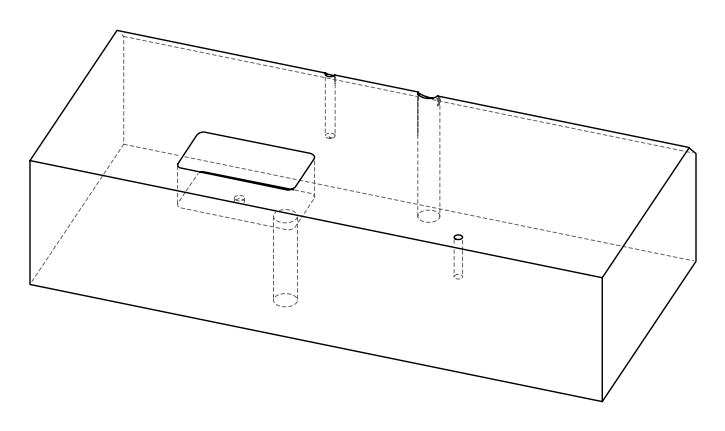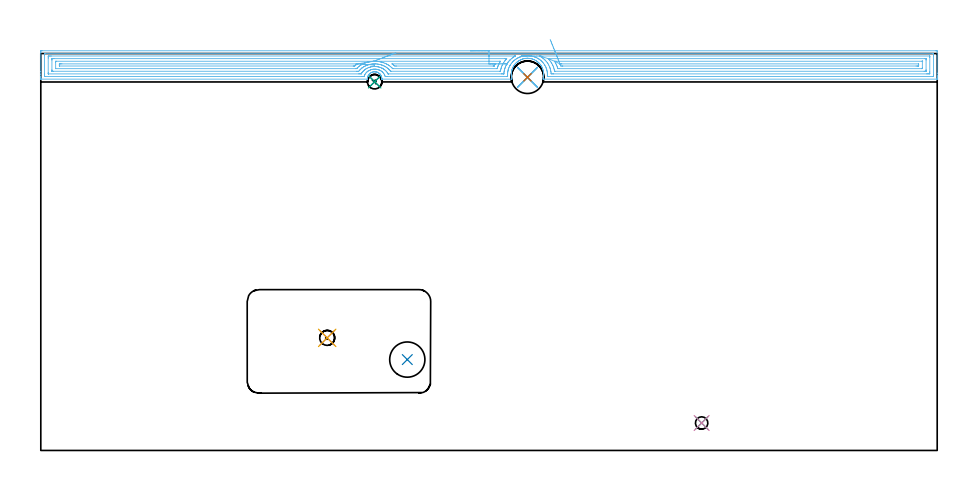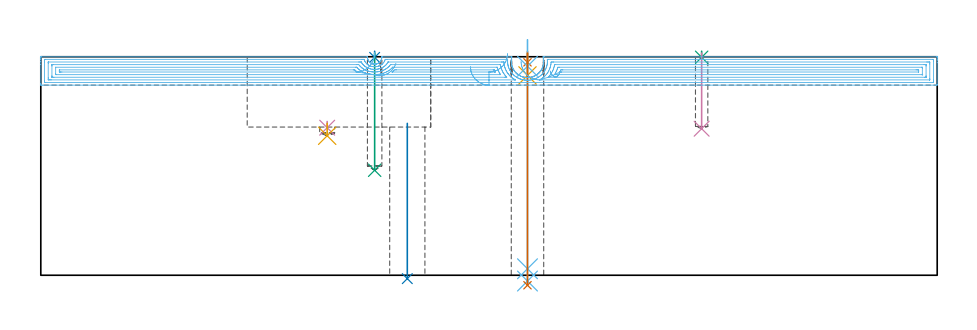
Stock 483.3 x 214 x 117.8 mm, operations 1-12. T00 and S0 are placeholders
(PLAN: 13 operations, 9 tool changes, 42.2 min)
(1 SPOT_DRILL | STEP1HOLE | NXT0321_9005460120000 | 0.05 min | 182 mm3)
(2 SPOT_DRILL_1 | STEP1POCKET | NXT0321_9005460120000 | 0.03 min | 0 mm3)
(3 SPOT_DRILL_2 | STEP1POCKET_1 | NXT0321_9005460120000 | 0.03 min | 0 mm3)
(4 SPOT_DRILL_3 | STEP1POCKET_2 | NXT0321_9005460120000 | 0.04 min | 4150 mm3)
(5 DRILL_BLIND_HOLE_INTO_CENTER | STEP1HOLE | NXT0301_038 | 0.05 min | 244 mm3)
(6 GUN_DRILL_THROUGH_HOLE | STEP1HOLE | UGT0307_003 | 0.6 min | 4143 mm3)
(7 SPADE_DRILL_TO_ENLARGE_THROUGH_HOLE | STEP1HOLE | UGT0306_008 | 0.5 min | 23699 mm3)
(8 INDEXABLE_INSERT_DRILL_THROUGH_HOLE_FROM_SOLID | STEP1HOLE_1 | NXT0302_009 | 0.34 min | 33330 mm3)
(9 DRILL_BLIND_HOLE_INTO_CENTER_1 | STEP1POCKET | UGT0301_197 | 0.25 min | 2824 mm3)
(10 DRILL_BLIND_HOLE_INTO_CENTER_2 | STEP1POCKET_1 | NXT0301_038 | 0.16 min | 1317 mm3)
(11 DRILL_BLIND_HOLE_INTO_CENTER_3 | STEP1POCKET_2 | NXT0301_052 | 0.04 min | 220 mm3)
(12 AREA_MILL | FG_CHAMFER_SURFACE | UGT0205_001 | 23.31 min | 55731 mm3)
(13 MILL_RECTANGULAR_POCKET | POCKET_RECTANGULAR_STRAIGHT | NXT0201_011 | Follow Part, ap 3, ae 75% | 16.77 min | 193057 mm3)
(TOOL NXT0321_9005460120000 | NC Spot Drill, 142deg, 12mm, Carbide, Uncoated | D12 PA142 FL30 Z2)
(TOOL NXT0301_038 | Carbide Drill 6.7mm [860.1-0670-034A1-MM 2214] | D6.7 PA140 FL53 Z2)
(TOOL UGT0307_003 | Gun Drill 7 mm | D7 PA130 FL24 Z1)
(TOOL UGT0306_008 | Spade Drill 17.5mm | D17.5 PA132 FL10 Z2)
(TOOL NXT0302_009 | Index. Insert Drill 19mm [880-D1900L25-05] | D19 PA176 FL95 Z2)
(TOOL UGT0301_197 | Twist Drill 7.8 mm | D7.8 PA118 FL73 Z2)
(TOOL NXT0301_052 | Carbide Drill 8.1mm [860.1-0810-024A1-MM 2214] | D8.1 PA140 FL47 Z2)
(TOOL UGT0205_001 | Chamfer Mill 20 x 3 x 45 deg. | D20 FL50 Z2)
(TOOL NXT0201_011 | ENDMILL 12mm [2P460-1200-NA 1630] | D12 FL38 Z6)
(OP 1 SPOT_DRILL)
G17 G21 G94 G90
T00 M6
G54
G17 G0 G90 X262.4 Y201.2 S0 M3
G43 Z127.8 H0
G94 G81 G98 Z114.8 F250. R120.8
G80
M5
M2
(OP 2 SPOT_DRILL_1)
G17 G21 G94 G90
T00 M6
G54
G17 G0 G90 X180. Y198.8 S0 M3
G43 Z127.8 H0
G94 G81 G98 Z117.464 F250. R120.8
G80
M5
M2
(OP 3 SPOT_DRILL_2)
G17 G21 G94 G90
T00 M6
G54
G17 G0 G90 X356.3 Y14.8 S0 M3
G43 Z127.8 H0
G94 G81 G98 Z117.512 F250. R120.8
G80
M5
M2
(OP 4 SPOT_DRILL_3)
G17 G21 G94 G90
T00 M6
G54
G17 G0 G90 X154.4 Y60.7 S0 M3
G43 Z127.8 H0
G94 G81 G98 Z79.551 F250. R82.9
G80
M5
M2
(OP 5 DRILL_BLIND_HOLE_INTO_CENTER)
G17 G21 G94 G90
T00 M6
G54
G17 G0 G90 X262.4 Y201.2 S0 M3
G43 Z127.8 H1
G94 G81 G98 Z107.75 F250. R119.8
G80
M5
M2
(OP 6 GUN_DRILL_THROUGH_HOLE)
G17 G21 G94 G90
T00 M6
G54
G17 G0 G90 X262.4 Y201.2 M8
G43 Z127.8 H0
Z126.988
S716 M3
G94 G1 Z112.668 F125. M26
G4 X.084
Z3.5 F250.
G4 X.084
Z-3.132 F125.
G4 X.084
M5
M9
G0 Z126.988
Z127.8
M2
(OP 7 SPADE_DRILL_TO_ENLARGE_THROUGH_HOLE)
G17 G21 G94 G90
T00 M6
G54
G17 G0 G90 X262.4 Y201.2 S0 M3
G43 Z127.8 H0
G94 G73 G98 Z-5.396 F250. Q15.399 R119.8
G80
M5
M2
(OP 8 INDEXABLE_INSERT_DRILL_THROUGH_HOLE_FROM_SOLID)
G17 G21 G94 G90
T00 M6
G54
G17 G0 G90 X197.6 Y49. S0 M3
G43 Z127.8 H1
G94 G81 G98 Z-1.832 F250. R81.9
G80
M5
M2
(OP 9 DRILL_BLIND_HOLE_INTO_CENTER_1)
G17 G21 G94 G90
T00 M6
G54
G17 G0 G90 X180. Y198.8 S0 M3
G43 Z127.8 H0
G94 G81 G98 Z56.6 F250. R119.8
G80
M5
M2
(OP 10 DRILL_BLIND_HOLE_INTO_CENTER_2)
G17 G21 G94 G90
T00 M6
G54
G17 G0 G90 X356.3 Y14.8 S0 M3
G43 Z127.8 H1
G94 G81 G98 Z79. F250. R119.8
G80
M5
M2
(OP 11 DRILL_BLIND_HOLE_INTO_CENTER_3)
G17 G21 G94 G90
T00 M6
G54
G17 G0 G90 X154.4 Y60.7 S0 M3
G43 Z127.8 H1
G94 G81 G98 Z75.2 F250. R81.9
G80
M5
M2
(OP 12 AREA_MILL)
G17 G21 G94 G90
T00 M6
G54
G17 G0 G90 X231.65 Y215.5 S1061 M3
G43 Z127.8 H0
Z112.5
G94 G1 X231.688 Z111.628 F250.
X231.802 Z110.764
X231.991 Z109.912
X232.253 Z109.08
X232.587 Z108.274
X232.99 Z107.5
X233.458 Z106.764
X233.99 Z106.072
X234.579 Z105.429
X235.222 Z104.84
X235.914 Z104.308
X236.65 Z103.84
X237.424 Z103.437
X238.23 Z103.103
X239.062 Z102.841
X239.913 Z102.652
X240.778 Z102.538
X241.65 Z102.5
X482.668
X483.017 Y215.497 Z102.502
X483.29 Y215.492 Z102.506
X483.3 Y215.216 Z102.782
Y203.409 Z114.586
Y201.999 Z115.997
Y201.633 Z116.362
Y200.9 Z117.099
Y200.649 Z117.35
Y200.241 Z117.75
X483.291 Y200.203 Z117.788
X483.116 Y200.2 Z117.8
X271.61
X270.798 Y200.206 Z117.792
X270.816 Y200.289 Z117.709
X270.899 Y200.633 Z117.366
X270.909 Y200.668 Z117.331
X270.987 Y201.048 Z116.951
X271.059 Y201.489 Z116.51
X271.109 Y201.932 Z116.068
X271.137 Y202.374 Z115.626
X271.142 Y202.816 Z115.184
X271.124 Y203.258 Z114.742
X271.085 Y203.699 Z114.301
X271.022 Y204.142 Z113.858
X270.937 Y204.583 Z113.417
X270.829 Y205.019 Z112.981
X270.699 Y205.466 Z112.533
X270.532 Y205.911 Z112.089
X270.345 Y206.35 Z111.65
X270.123 Y206.795 Z111.204
X269.88 Y207.233 Z110.766
X269.821 Y207.331 Z110.668
X269.81 Y207.349 Z110.65
X269.546 Y207.737 Z110.261
X269.264 Y208.117 Z109.882
X268.916 Y208.534 Z109.465
X268.725 Y208.738 Z109.26
X268.696 Y208.77 Z109.228
X268.532 Y208.934 Z109.066
X268.465 Y209.001 Z108.999
X268.263 Y209.182 Z108.818
X268.022 Y209.398 Z108.601
X267.919 Y209.48 Z108.519
X267.71 Y209.646 Z108.351
X267.585 Y209.737 Z108.259
X267.389 Y209.883 Z108.115
X267.195 Y210.014 Z107.985
X267.128 Y210.058 Z107.94
X266.685 Y210.318 Z107.679
X266.234 Y210.559 Z107.439
X266.009 Y210.667 Z107.332
X265.78 Y210.768 Z107.232
X265.586 Y210.841 Z107.158
X265.34 Y210.933 Z107.065
X265.08 Y211.018 Z106.98
X264.895 Y211.078 Z106.919
X264.446 Y211.2 Z106.798
X264. Y211.295 Z106.704
X263.552 Y211.363 Z106.63
X263.105 Y211.413 Z106.585
X262.658 Y211.435 Z106.553
X262.557 Z106.549
X262.504 Y211.438 Z106.55
X262.428 Z106.554
X262.36 Y211.439 Z106.558
X262.211 Y211.44 Z106.557
X261.772 Y211.416 Z106.576
X261.764 Z106.577
X261.51 Y211.393 Z106.605
X261.325 Y211.373 Z106.621
X261.317 Y211.372 Z106.622
X261.043 Y211.333 Z106.665
X260.87 Y211.306 Z106.69
X260.422 Y211.215 Z106.783
X259.976 Y211.101 Z106.899
X259.721 Y211.02 Z106.98
X259.527 Y210.958 Z107.042
X259.082 Y210.793 Z107.205
X259.033 Y210.773 Z107.226
X259.019 Y210.767 Z107.231
X258.642 Y210.59 Z107.405
X258.601 Y210.571 Z107.424
X258.488 Y210.514 Z107.483
X258.188 Y210.363 Z107.637
X257.795 Y210.131 Z107.868
X257.748 Y210.1 Z107.899
X257.41 Y209.884 Z108.115
X257.294 Y209.803 Z108.196
X257.071 Y209.626 Z108.374
X256.853 Y209.451 Z108.544
X256.841 Y209.442 Z108.554
X256.4 Y209.067 Z108.933
X256.332 Y209.001 Z108.999
X256.028 Y208.679 Z109.321
X255.922 Y208.565 Z109.433
X255.686 Y208.294 Z109.703
X255.53 Y208.117 Z109.883
X255.34 Y207.85 Z110.146
X255.214 Y207.676 Z110.324
X255.206 Y207.665 Z110.334
X255.153 Y207.582 Z110.417
X255.04 Y207.406 Z110.589
X254.927 Y207.234 Z110.766
X254.916 Y207.214 Z110.786
X254.886 Y207.162 Z110.838
X254.772 Y206.962 Z111.034
X254.612 Y206.686 Z111.313
X254.453 Y206.35 Z111.649
X254.337 Y206.074 Z111.925
X254.268 Y205.911 Z112.089
X254.17 Y205.642 Z112.358
X254.107 Y205.466 Z112.533
X254.022 Y205.186 Z112.813
X253.973 Y205.026 Z112.973
X253.867 Y204.583 Z113.417
X253.719 Y203.773 Z114.227
X253.711 Y203.699 Z114.301
X253.676 Y203.258 Z114.742
X253.658 Y202.816 Z115.184
X253.663 Y202.374 Z115.626
X253.689 Y201.932 Z116.068
X253.719 Y201.627 Z116.373
X253.816 Y201.048 Z116.951
X253.833 Y200.964 Z117.035
X253.909 Y200.608 Z117.39
X253.943 Y200.468 Z117.529
X254.002 Y200.204 Z117.79
X253.723 Y200.2 Z117.8
X183.966
X183.909 Y200.205 Z117.792
X183.899 Y200.29 Z117.706
X183.896 Y200.329 Z117.668
X183.877 Y200.617 Z117.379
X183.815 Y201.048 Z116.95
X183.699 Y201.495 Z116.504
X183.532 Y201.932 Z116.067
X183.329 Y202.307 Z115.691
X183.19 Y202.521 Z115.475
X183.095 Y202.667 Z115.33
X182.972 Y202.817 Z115.179
X182.891 Y202.907 Z115.092
X182.799 Y203.007 Z114.992
X182.774 Y203.03 Z114.969
X182.684 Y203.113 Z114.882
X182.608 Y203.186 Z114.813
X182.575 Y203.212 Z114.787
X182.476 Y203.292 Z114.707
X182.328 Y203.409 Z114.586
X182.201 Y203.511 Z114.484
X182.178 Y203.526 Z114.468
X182.056 Y203.608 Z114.389
X182.003 Y203.64 Z114.358
X181.907 Y203.698 Z114.3
X181.731 Y203.783 Z114.213
X181.611 Y203.842 Z114.155
X181.39 Y203.931 Z114.067
X181.308 Y203.963 Z114.033
X181.284 Y203.969 Z114.026
X181.12 Y204.016 Z113.978
X180.92 Y204.075 Z113.922
X180.864 Y204.091 Z113.906
X180.836 Y204.096 Z113.901
X180.58 Y204.139 Z113.859
X180.413 Y204.165 Z113.83
X180.389 Y204.166 Z113.827
X180.295 Y204.172 Z113.823
X180.262 Y204.173 Z113.819
X180.102 Y204.181 Z113.809
X179.966 Y204.189 Z113.805
X179.75 Y204.173 Z113.818
X179.716 Y204.172 Z113.823
X179.623 Y204.164 Z113.828
X179.566 Y204.162 Z113.834
X179.519 Y204.158 Z113.837
X179.069 Y204.075 Z113.924
X178.626 Y203.939 Z114.056
X178.601 Y203.929 Z114.066
X178.356 Y203.829 Z114.17
X178.293 Y203.798 Z114.202
X178.097 Y203.699 Z114.3
X177.732 Y203.461 Z114.538
X177.363 Y203.156 Z114.841
X177.11 Y202.897 Z115.102
X177.031 Y202.815 Z115.183
X176.838 Y202.576 Z115.423
X176.812 Y202.536 Z115.464
X176.64 Y202.26 Z115.739
X176.544 Y202.077 Z115.922
X176.468 Y201.932 Z116.067
X176.346 Y201.615 Z116.385
X176.301 Y201.495 Z116.503
X176.222 Y201.189 Z116.805
X176.185 Y201.047 Z116.949
X176.14 Y200.747 Z117.253
X176.12 Y200.607 Z117.391
X176.108 Y200.432 Z117.561
X176.104 Y200.38 Z117.612
X176.091 Y200.202 Z117.788
X175.918 Y200.2 Z117.8
X0.184
X0.01 Y200.203 Z117.788
X0.007 Y200.24 Z117.752
X0. Y200.649 Z117.35
Y200.901 Z117.099
Y201.633 Z116.362
Y202.887 Z115.11
Y204.297 Z113.698
Y214.694 Z103.303
X0.002 Y214.955 Z103.043
X0.008 Y215.492 Z102.506
X0.088 Y215.494 Z102.503
X0.632 Y215.5 Z102.5
X241.65
Y214.086 Z103.914
X480.861 Y214.085 Z103.915
X480.88
X481.29 Y214.067 Z103.933
X481.297 Y213.652 Z104.348
X481.299 Y213.179 Z104.821
X481.3 Y212.762 Z105.238
X481.299 Y202.521 Z115.479
X481.297 Y202.106 Z115.894
X481.29 Y201.633 Z116.367
X480.898 Y201.615 Z116.385
X480.88
X273.417
X273.398 Y201.616 Z116.384
X273.092 Y201.633 Z116.367
X273.107 Y201.923 Z116.077
X273.128 Y202.521 Z115.479
X273.132 Y202.786 Z115.214
X273.105 Y203.409 Z114.591
X273.078 Y203.727 Z114.273
X273. Y204.297 Z113.703
X272.909 Y204.783 Z113.217
X272.808 Y205.186 Z112.814
X272.716 Y205.518 Z112.482
X272.56 Y206.018 Z111.982
X272.54 Y206.074 Z111.926
X272.504 Y206.168 Z111.832
X272.262 Y206.729 Z111.271
X272.15 Y206.962 Z111.038
X271.777 Y207.684 Z110.316
X271.678 Y207.85 Z110.15
X271.61 Y207.96 Z110.04
X271.05 Y208.738 Z109.262
X270.715 Y209.148 Z108.852
X270.278 Y209.626 Z108.374
X269.821 Y210.059 Z107.941
X269.58 Y210.275 Z107.725
X269.282 Y210.514 Z107.486
X268.927 Y210.784 Z107.216
X268.701 Y210.944 Z107.056
X268.48 Y211.091 Z106.909
X268.122 Y211.313 Z106.687
X267.968 Y211.403 Z106.598
X267.425 Y211.688 Z106.312
X267.138 Y211.827 Z106.173
X266.853 Y211.953 Z106.047
X266.4 Y212.135 Z105.865
X266.244 Y212.191 Z105.809
X265.947 Y212.291 Z105.709
X265.349 Y212.463 Z105.537
X265.11 Y212.528 Z105.472
X264.455 Y212.666 Z105.334
X264.005 Y212.738 Z105.262
X263.561 Y212.789 Z105.211
X263.016 Y212.832 Z105.168
X262.666 Y212.848 Z105.152
X262.107 Y212.847 Z105.153
X261.772 Y212.831 Z105.169
X261.267 Y212.792 Z105.208
X261.082 Y212.773 Z105.227
X260.878 Y212.748 Z105.252
X260.478 Y212.688 Z105.312
X259.983 Y212.591 Z105.409
X259.736 Y212.537 Z105.463
X259.089 Y212.366 Z105.634
X259.031 Y212.349 Z105.651
X258.847 Y212.291 Z105.709
X258.365 Y212.122 Z105.878
X258.293 Y212.095 Z105.905
X258.195 Y212.055 Z105.945
X257.738 Y211.856 Z106.144
X257.301 Y211.647 Z106.353
X257.138 Y211.564 Z106.436
X256.838 Y211.403 Z106.598
X256.565 Y211.245 Z106.755
X256.504 Y211.209 Z106.791
X256.406 Y211.147 Z106.853
X256.024 Y210.894 Z107.106
X255.512 Y210.515 Z107.485
X255.033 Y210.105 Z107.895
X254.822 Y209.924 Z108.076
X254.618 Y209.729 Z108.271
X254.567 Y209.677 Z108.323
X254.52 Y209.626 Z108.374
X254.144 Y209.208 Z108.792
X253.723 Y208.725 Z109.275
X253.366 Y208.204 Z109.796
X253.137 Y207.85 Z110.15
X253.02 Y207.661 Z110.339
X252.829 Y207.336 Z110.664
X252.701 Y207.089 Z110.911
X252.642 Y206.962 Z111.038
X252.428 Y206.472 Z111.528
X252.273 Y206.074 Z111.926
X252.183 Y205.827 Z112.173
X251.986 Y205.186 Z112.814
X251.975 Y205.146 Z112.854
X251.935 Y204.982 Z113.018
X251.821 Y204.41 Z113.59
X251.801 Y204.297 Z113.703
X251.745 Y203.952 Z114.048
X251.708 Y203.634 Z114.366
X251.694 Y203.409 Z114.591
X251.668 Y202.786 Z115.214
X251.672 Y202.521 Z115.479
X251.693 Y201.873 Z116.127
X251.703 Y201.633 Z116.367
X251.059 Y201.615 Z116.385
X251.04
X186.668 Y201.614 Z116.386
X185.771 Y201.617 Z116.383
X185.755 Y201.62 Z116.38
X185.707 Y201.633 Z116.367
X185.677 Y201.711 Z116.289
X185.49 Y202.202 Z115.798
X185.344 Y202.521 Z115.479
X185.173 Y202.837 Z115.163
X184.861 Y203.324 Z114.676
X184.79 Y203.409 Z114.591
X184.4 Y203.844 Z114.156
X184.176 Y204.052 Z113.948
X183.967 Y204.232 Z113.768
X183.886 Y204.297 Z113.703
X183.643 Y204.484 Z113.516
X183.414 Y204.638 Z113.362
X183.072 Y204.84 Z113.16
X182.839 Y204.954 Z113.046
X182.653 Y205.043 Z112.957
X182.311 Y205.186 Z112.814
X182.178 Y205.235 Z112.765
X182.103 Y205.26 Z112.74
X181.619 Y205.395 Z112.605
X181.284 Y205.469 Z112.531
X180.941 Y205.526 Z112.474
X180.64 Y205.566 Z112.434
X180.389 Y205.581 Z112.419
X179.972 Y205.6 Z112.4
X179.495 Y205.573 Z112.427
X179.137 Y205.541 Z112.459
X178.601 Y205.444 Z112.556
X178.387 Y205.398 Z112.602
X177.706 Y205.197 Z112.803
X177.698 Y205.194 Z112.806
X177.676 Y205.186 Z112.814
X177.083 Y204.916 Z113.084
X176.812 Y204.774 Z113.226
X176.522 Y204.587 Z113.413
X176.324 Y204.456 Z113.544
X176.116 Y204.297 Z113.703
X176.007 Y204.208 Z113.792
X175.918 Y204.131 Z113.869
X175.549 Y203.776 Z114.224
X175.218 Y203.409 Z114.591
X175.13 Y203.303 Z114.697
X175.023 Y203.162 Z114.838
X174.781 Y202.762 Z115.238
X174.655 Y202.521 Z115.479
X174.493 Y202.16 Z115.84
X174.293 Y201.633 Z116.367
X174.146 Y201.616 Z116.384
X174.129
X173.254 Y201.614 Z116.386
X2.439 Y201.615 Z116.385
X2.42
X2.01 Y201.633 Z116.367
X2.003 Y202.048 Z115.952
X2.001 Y202.521 Z115.479
X2. Y202.938 Z115.062
X2.001 Y213.179 Z104.821
X2.002 Y213.594 Z104.406
X2.01 Y214.067 Z103.933
X2.402 Y214.085 Z103.915
X2.42
X241.65 Y214.086 Z103.914
Y212.672 Z105.328
X255.316 Y212.671 Z105.329
X255.512 Y212.67 Z105.33
X255.788 Y212.666 Z105.334
X255.842 Y212.665 Z105.335
X255.808 Y212.641 Z105.359
X255.731 Y212.593 Z105.407
X255.669 Y212.556 Z105.444
X255.512 Y212.466 Z105.534
X255.401 Y212.401 Z105.599
X255.22 Y212.291 Z105.709
X254.854 Y212.056 Z105.944
X254.618 Y211.9 Z106.1
X254.333 Y211.685 Z106.315
X253.966 Y211.403 Z106.598
X253.723 Y211.205 Z106.795
X253.35 Y210.885 Z107.115
X252.958 Y210.514 Z107.486
X252.894 Y210.45 Z107.55
X252.829 Y210.382 Z107.618
X252.472 Y209.985 Z108.015
X252.159 Y209.626 Z108.374
X252.057 Y209.505 Z108.495
X251.935 Y209.351 Z108.649
X251.681 Y208.99 Z109.01
X251.512 Y208.738 Z109.262
X251.328 Y208.452 Z109.548
X251.04 Y207.982 Z110.018
X250.992 Y207.897 Z110.103
X250.968 Y207.85 Z110.15
X250.699 Y207.301 Z110.699
X250.549 Y206.962 Z111.038
X250.433 Y206.677 Z111.323
X250.207 Y206.074 Z111.926
X250.191 Y206.029 Z111.971
X250.146 Y205.881 Z112.119
X249.997 Y205.334 Z112.666
X249.963 Y205.186 Z112.814
X249.844 Y204.598 Z113.402
X249.791 Y204.297 Z113.703
X249.726 Y203.826 Z114.174
X249.665 Y203.098 Z114.902
X249.658 Y203.049 Z114.951
X249.653 Y203.035 Z114.965
X249.63 Y203.033 Z114.967
X249.252 Y203.03 Z114.97
X248.741 Y203.029 Z114.971
X248.357 Y203.028 Z114.972
X187.544 Y203.029 Z114.971
X187.416 Y203.03 Z114.97
X187.314 Y203.032 Z114.968
X187.248 Y203.035 Z114.965
X187.223 Y203.045 Z114.955
X187.207 Y203.07 Z114.93
X187.002 Y203.409 Z114.591
X186.649 Y203.952 Z114.048
X186.36 Y204.297 Z113.703
X186.074 Y204.618 Z113.382
X185.755 Y204.921 Z113.079
X185.435 Y205.186 Z112.814
X185.115 Y205.441 Z112.559
X184.861 Y205.617 Z112.383
X184.578 Y205.793 Z112.207
X184.074 Y206.074 Z111.926
X183.967 Y206.128 Z111.872
X183.861 Y206.178 Z111.822
X183.072 Y206.495 Z111.505
X182.462 Y206.679 Z111.321
X182.178 Y206.753 Z111.247
X181.787 Y206.837 Z111.163
X181.326 Y206.919 Z111.081
X181.284 Y206.926 Z111.074
X181.012 Y206.962 Z111.038
X180.389 Y207.003 Z110.997
X180.346 Y207.005 Z110.995
X179.913 Y207.013 Z110.987
X179.495 Y206.997 Z111.003
X179.461 Y206.996 Z111.004
X179.009 Y206.962 Z111.038
X178.647 Y206.916 Z111.084
X178.601 Y206.909 Z111.091
X177.899 Y206.771 Z111.229
X177.706 Y206.727 Z111.273
X177.201 Y206.576 Z111.424
X176.812 Y206.455 Z111.545
X176.54 Y206.344 Z111.656
X175.918 Y206.074 Z111.926
X175.494 Y205.838 Z112.162
X175.352 Y205.747 Z112.253
X175.023 Y205.533 Z112.467
X174.819 Y205.388 Z112.612
X174.566 Y205.186 Z112.814
X174.33 Y204.986 Z113.014
X174.129 Y204.801 Z113.199
X173.875 Y204.55 Z113.45
X173.647 Y204.297 Z113.703
X173.455 Y204.078 Z113.922
X173.235 Y203.792 Z114.208
X173.084 Y203.559 Z114.441
X172.994 Y203.409 Z114.591
X172.846 Y203.159 Z114.841
X172.792 Y203.07 Z114.93
X172.771 Y203.036 Z114.964
X172.718 Y203.034 Z114.966
X172.34 Y203.031 Z114.969
X171.829 Y203.029 Z114.971
X171.446 Y203.028 Z114.972
X4.209 Y203.029 Z114.971
X4.081 Y203.031 Z114.969
X4.036 Y203.033 Z114.967
X4.017 Y203.035 Z114.965
X4.01 Y203.065 Z114.935
X4.005 Y203.202 Z114.798
X4.001 Y203.409 Z114.591
X4. Y203.617 Z114.383
Y211.61 Z106.39
X4.004 Y212.291 Z105.709
X4.009 Y212.489 Z105.511
X4.026 Y212.665 Z105.335
X4.209 Y212.667 Z105.333
X4.721 Y212.67 Z105.33
X5.103 Y212.671 Z105.329
X5.614 Y212.672 Z105.328
X241.65
Y211.257 Z106.743
X250.292
X250.856 Y211.256 Z106.744
X251.04 Y211.254 Z106.746
X251.218 Y211.251 Z106.749
X251.172 Y211.19 Z106.81
X251.04 Y211.036 Z106.964
X250.795 Y210.758 Z107.242
X250.582 Y210.514 Z107.486
X250.384 Y210.278 Z107.722
X250.146 Y209.983 Z108.017
X249.996 Y209.775 Z108.225
X249.895 Y209.626 Z108.374
X249.639 Y209.242 Z108.758
X249.32 Y208.738 Z109.262
X249.294 Y208.696 Z109.304
X249.252 Y208.623 Z109.377
X248.985 Y208.115 Z109.885
X248.852 Y207.85 Z110.15
X248.697 Y207.513 Z110.487
X248.466 Y206.962 Z111.038
X248.435 Y206.885 Z111.115
X248.357 Y206.674 Z111.326
X248.209 Y206.221 Z111.779
X248.166 Y206.074 Z111.926
X248.017 Y205.524 Z112.476
X247.942 Y205.186 Z112.814
X247.796 Y204.511 Z113.489
X247.782 Y204.449 Z113.551
X247.743 Y204.447 Z113.553
X247.65 Y204.445 Z113.555
X247.463 Y204.443 Z113.557
X247.317
X188.812
X188.625 Y204.445 Z113.555
X188.579 Y204.447 Z113.553
X188.56 Y204.449 Z113.551
X188.538 Y204.465 Z113.535
X188.438 Y204.59 Z113.41
X187.932 Y205.186 Z112.814
X187.747 Y205.392 Z112.608
X187.544 Y205.593 Z112.407
X187.291 Y205.826 Z112.174
X186.994 Y206.074 Z111.926
X186.649 Y206.349 Z111.651
X186.415 Y206.52 Z111.48
X186.181 Y206.679 Z111.321
X185.791 Y206.926 Z111.074
X185.755 Y206.946 Z111.054
X185.726 Y206.962 Z111.038
X185.159 Y207.258 Z110.742
X184.861 Y207.398 Z110.602
X184.106 Y207.712 Z110.288
X183.967 Y207.761 Z110.239
X183.695 Y207.85 Z110.15
X183.072 Y208.027 Z109.973
X182.83 Y208.09 Z109.91
X182.178 Y208.225 Z109.775
X181.725 Y208.3 Z109.7
X181.284 Y208.356 Z109.644
X180.735 Y208.395 Z109.605
X180.389 Y208.414 Z109.586
X179.81 Y208.425 Z109.575
X179.495 Y208.41 Z109.59
X178.967 Y208.374 Z109.626
X178.601 Y208.341 Z109.659
X178.163 Y208.285 Z109.715
X177.706 Y208.2 Z109.8
X177.412 Y208.143 Z109.857
X177.141 Y208.084 Z109.916
X176.812 Y207.998 Z110.002
X176.696 Y207.965 Z110.035
X176.308 Y207.85 Z110.15
X176.015 Y207.754 Z110.246
X175.918 Y207.72 Z110.28
X175.378 Y207.498 Z110.502
X175.023 Y207.34 Z110.66
X174.763 Y207.22 Z110.78
X174.271 Y206.962 Z111.038
X174.181 Y206.91 Z111.09
X174.129 Y206.878 Z111.122
X173.643 Y206.556 Z111.444
X173.235 Y206.26 Z111.74
X173.13 Y206.178 Z111.822
X173.005 Y206.074 Z111.926
X172.654 Y205.763 Z112.237
X172.34 Y205.468 Z112.532
X172.201 Y205.324 Z112.676
X172.073 Y205.186 Z112.814
X171.781 Y204.853 Z113.147
X171.446 Y204.45 Z113.55
X171.295 Y204.447 Z113.553
X170.552 Y204.443 Z113.557
X170.405
X6.745
X6.103 Y204.446 Z113.554
X6.03 Y204.448 Z113.552
X6.013 Y204.449 Z113.551
X6.009 Y204.467 Z113.533
X6.005 Y204.522 Z113.478
X6.002 Y204.742 Z113.258
X6. Y205.183 Z112.817
Y210.512 Z107.488
X6.002 Y210.957 Z107.043
X6.006 Y211.178 Z106.822
X6.01 Y211.233 Z106.767
X6.014 Y211.251 Z106.749
X6.038 Y211.252 Z106.748
X6.146 Y211.255 Z106.745
X6.892 Y211.257 Z106.743
X7.038
X241.65
Y209.843 Z108.157
X247.246 Y209.842 Z108.158
X247.463 Y209.84 Z108.16
X247.681 Y209.836 Z108.164
X247.798 Y209.828 Z108.172
X247.736 Y209.719 Z108.281
X247.682 Y209.626 Z108.374
X247.6 Y209.49 Z108.51
X247.463 Y209.262 Z108.738
X247.276 Y208.924 Z109.076
X247.178 Y208.738 Z109.262
X246.974 Y208.336 Z109.664
X246.749 Y207.85 Z110.15
X246.694 Y207.725 Z110.275
X246.569 Y207.422 Z110.578
X246.445 Y207.085 Z110.915
X246.403 Y206.962 Z111.038
X246.226 Y206.414 Z111.586
X246.121 Y206.074 Z111.926
X246.06 Y205.88 Z112.12
X246.053 Y205.864 Z112.136
X246.023 Y205.862 Z112.138
X245.966 Y205.859 Z112.141
X245.892 Y205.857 Z112.143
X190.008
X189.863 Y205.858 Z112.142
X189.747 Y205.862 Z112.138
X189.714 Y205.864 Z112.136
X189.703 Y205.872 Z112.128
X189.679 Y205.893 Z112.107
X189.509 Y206.074 Z111.926
X189.332 Y206.256 Z111.744
X188.968 Y206.603 Z111.397
X188.555 Y206.962 Z111.038
X188.438 Y207.059 Z110.941
X187.971 Y207.426 Z110.574
X187.544 Y207.715 Z110.285
X187.325 Y207.85 Z110.15
X186.649 Y208.234 Z109.766
X186.373 Y208.383 Z109.617
X185.869 Y208.625 Z109.375
X185.755 Y208.673 Z109.327
X185.595 Y208.738 Z109.262
X184.861 Y209.025 Z108.975
X184.434 Y209.162 Z108.838
X183.967 Y209.296 Z108.704
X183.633 Y209.388 Z108.612
X183.21 Y209.49 Z108.51
X183.072 Y209.518 Z108.482
X182.525 Y209.626 Z108.374
X182.178 Y209.682 Z108.318
X182.112 Y209.692 Z108.308
X181.83 Y209.723 Z108.277
X181.284 Y209.778 Z108.222
X181.116 Y209.792 Z108.208
X180.406 Y209.835 Z108.165
X180.389
X180.174 Y209.84 Z108.16
X180.168 Y209.841 Z108.159
X180.166
X180.171 Y209.843 Z108.157
X180.173
X241.65
Y208.429 Z109.571
X244.78
X244.827
X244.864 Y208.428 Z109.572
X244.887 Y208.426 Z109.574
X244.891 Y208.424 Z109.576
X244.885 Y208.402 Z109.598
X244.84 Y208.286 Z109.714
X244.663 Y207.85 Z110.15
X244.445 Y207.294 Z110.706
X244.427 Y207.278 Z110.722
X244.395 Y207.275 Z110.725
X244.323 Y207.272 Z110.728
X244.177 Y207.271 Z110.729
X243.886
X191.703 Y207.272 Z110.728
X191.121 Y207.275 Z110.725
X190.803 Y207.278 Z110.722
X190.227 Y207.759 Z110.241
X190.117 Y207.85 Z110.15
X189.441 Y208.396 Z109.604
X189.413 Y208.425 Z109.575
X189.417 Y208.426 Z109.574
X189.45 Y208.427 Z109.573
X189.644 Y208.429 Z109.571
X241.65
X242.522 Z109.609
X243.386 Z109.723
X244.238 Z109.912
X245.07 Z110.174
X245.876 Z110.508
X246.65 Z110.911
X247.386 Z111.38
X248.078 Z111.911
X248.721 Z112.5
X249.31 Z113.143
X249.841 Z113.835
X250.31 Z114.571
X250.713 Z115.345
X251.047 Z116.151
X251.309 Z116.983
X251.498 Z117.835
X251.612 Z118.7
X251.65 Z119.571
G0 Z127.8
X191.437 Y214.386
Z114.228
G1 X191.13 Y214.269 Z113.42
X190.759 Y214.128 Z112.643
X190.326 Y213.963 Z111.904
X189.834 Y213.776 Z111.208
X189.288 Y213.568 Z110.561
X188.691 Y213.34 Z109.967
X188.047 Y213.095 Z109.431
X187.363 Y212.834 Z108.957
X186.643 Y212.56 Z108.549
X185.892 Y212.274 Z108.209
X185.116 Y211.979 Z107.941
X184.321 Y211.676 Z107.746
X183.514 Y211.368 Z107.626
X182.699 Y211.058 Z107.582
X181.885 Y210.748 Z107.614
X181.076 Y210.44 Z107.722
X180.279 Y210.136 Z107.904
X179.499 Y209.839 Z108.161
X179.495 Y209.838 Z108.162
X179.243 Y209.819 Z108.181
X178.601 Y209.77 Z108.23
X178.469 Y209.757 Z108.243
X178.02 Y209.705 Z108.295
X177.706 Y209.667 Z108.333
X177.671 Y209.661 Z108.339
X177.477 Y209.626 Z108.374
X176.921 Y209.518 Z108.482
X176.812 Y209.495 Z108.505
X176.47 Y209.417 Z108.583
X176.201 Y209.345 Z108.655
X175.918 Y209.264 Z108.736
X175.512 Y209.141 Z108.859
X175.023 Y208.985 Z109.015
X174.845 Y208.915 Z109.085
X174.402 Y208.738 Z109.262
X174.212 Y208.656 Z109.344
X174.129 Y208.618 Z109.382
X173.603 Y208.372 Z109.628
X173.235 Y208.178 Z109.822
X173.022 Y208.061 Z109.939
X172.673 Y207.85 Z110.15
X172.471 Y207.72 Z110.28
X172.34 Y207.633 Z110.367
X171.949 Y207.351 Z110.649
X171.446 Y206.967 Z111.033
X171.44 Y206.962 Z111.038
X170.978 Y206.539 Z111.461
X170.552 Y206.134 Z111.866
X170.522 Y206.103 Z111.897
X170.337 Y205.906 Z112.094
X170.304 Y205.876 Z112.124
X170.288 Y205.864 Z112.136
X170.239 Y205.862 Z112.138
X170.094 Y205.859 Z112.141
X169.876 Y205.857 Z112.143
X169.657
X8.004 Y205.858 Z112.142
X8.001 Y205.86 Z112.14
X8. Y209.413 Z108.587
X8.003 Y209.626 Z108.374
X8.007 Y209.795 Z108.205
X8.009 Y209.831 Z108.169
X8.099 Y209.836 Z108.164
X8.244 Y209.84 Z108.16
X8.463 Y209.842 Z108.158
X179.489 Y209.843 Z108.157
X179.495 Y209.842 Z108.158
X179.499 Y209.839 Z108.161
X170.59 Y208.422 Z109.578
X170.576 Y208.396 Z109.604
X170.571 Y208.389 Z109.611
X170.552 Y208.373 Z109.627
X170.258 Y208.141 Z109.859
X169.894 Y207.85 Z110.15
X169.766 Y207.742 Z110.258
X169.657 Y207.647 Z110.353
X169.294 Y207.323 Z110.677
X169.254 Y207.29 Z110.71
X169.233 Y207.278 Z110.722
X169.2 Y207.276 Z110.724
X169.055 Y207.273 Z110.727
X168.763 Y207.271 Z110.729
X168.452
X10.157 Y207.272 Z110.728
X10.067 Y207.273 Z110.727
X10.024 Y207.276 Z110.724
X10.01 Y207.278 Z110.722
X10.008 Y207.29 Z110.71
X10.002 Y207.426 Z110.574
X10.001 Y207.85 Z110.15
X10.002 Y208.314 Z109.686
X10.006 Y208.382 Z109.618
X10.009 Y208.418 Z109.582
X10.034 Y208.422 Z109.578
X10.178 Y208.425 Z109.575
X10.469 Y208.428 Z109.572
X10.781 Y208.429 Z109.571
X11.363
X169.969
X170.478 Y208.426 Z109.574
X170.552 Y208.424 Z109.576
X170.59 Y208.422 Z109.578
X171.456 Y208.368 Z109.67
X172.31 Y208.315 Z109.838
X173.147 Y208.262 Z110.079
X173.959 Y208.212 Z110.392
X174.742 Y208.163 Z110.776
X175.488 Y208.117 Z111.226
X176.191 Y208.073 Z111.739
X176.848 Y208.032 Z112.312
X177.452 Y207.994 Z112.94
X177.999 Y207.96 Z113.619
X178.485 Y207.93 Z114.343
X178.907 Y207.903 Z115.106
X179.26 Y207.881 Z115.904
X179.543 Y207.864 Z116.729
X179.752 Y207.851 Z117.575
X179.888 Y207.842 Z118.437
X179.948 Y207.839 Z119.308
X179.931 Y207.84 Z120.18
G0 Z127.8
X258.952 Y212.645
Z115.355
G1 X258.988 Z114.484
X259.099 Z113.619
X259.286 Z112.766
X259.546 Y212.646 Z111.934
X259.878 Y212.647 Z111.127
X260.279 Y212.648 Z110.352
X260.746 Y212.649 Z109.615
X261.275 Y212.65 Z108.922
X261.863 Y212.652 Z108.277
X262.505 Y212.654 Z107.686
X263.195 Y212.655 Z107.153
X263.93 Y212.657 Z106.682
X264.703 Y212.659 Z106.278
X265.508 Y212.661 Z105.942
X266.339 Y212.663 Z105.677
X267.19 Y212.666 Z105.486
X268.055 Y212.668 Z105.37
X268.926 Y212.67 Z105.33
X269.438 Y212.671 Z105.329
X269.821 Y212.672 Z105.328
X479.091 Y212.671 Z105.329
X479.219 Y212.669 Z105.331
X479.265 Y212.667 Z105.333
X479.283 Y212.666 Z105.334
X479.29 Y212.635 Z105.365
X479.295 Y212.498 Z105.502
X479.299 Y212.291 Z105.709
X479.3 Y212.083 Z105.917
Y204.09 Z113.91
X479.296 Y203.409 Z114.591
X479.291 Y203.211 Z114.789
X479.274 Y203.035 Z114.965
X479.091 Y203.033 Z114.967
X478.579 Y203.03 Z114.97
X478.197 Y203.029 Z114.971
X477.686
X276.465
X276.081
X275.567 Y203.032 Z114.968
X275.187 Y203.035 Z114.965
X275.124 Y203.409 Z114.591
X275.112 Y203.484 Z114.516
X275.011 Y204.297 Z113.703
X274.983 Y204.5 Z113.5
X274.837 Y205.186 Z112.814
X274.722 Y205.647 Z112.353
X274.587 Y206.074 Z111.926
X274.512 Y206.299 Z111.701
X274.293 Y206.882 Z111.118
X274.259 Y206.962 Z111.038
X274.235 Y207.019 Z110.981
X273.815 Y207.85 Z110.15
X273.669 Y208.126 Z109.874
X273.398 Y208.591 Z109.409
X273.297 Y208.738 Z109.262
X273.062 Y209.072 Z108.928
X272.634 Y209.626 Z108.374
X272.504 Y209.788 Z108.212
X271.836 Y210.514 Z107.486
X271.61 Y210.732 Z107.268
X271.256 Y211.055 Z106.945
X270.845 Y211.403 Z106.598
X270.715 Y211.506 Z106.494
X270.277 Y211.838 Z106.162
X269.821 Y212.141 Z105.859
X269.576 Y212.291 Z105.709
X268.927 Y212.668 Z105.332
X268.926 Y212.67 Z105.33
X273.569 Y211.254 Z106.746
X273.591 Y211.256 Z106.744
X273.638 Y211.257 Z106.743
X273.731
X476.555
X477.197 Y211.254 Z106.746
X477.27 Y211.252 Z106.748
X477.287 Y211.251 Z106.749
X477.291 Y211.233 Z106.767
X477.295 Y211.178 Z106.822
X477.298 Y210.958 Z107.042
X477.3 Y210.517 Z107.483
Y205.188 Z112.812
X477.298 Y204.743 Z113.257
X477.294 Y204.522 Z113.478
X477.29 Y204.467 Z113.533
X477.286 Y204.449 Z113.551
X477.262 Y204.448 Z113.552
X477.154 Y204.445 Z113.555
X476.408 Y204.443 Z113.557
X476.262
X277.35
X277.163 Y204.445 Z113.555
X277.07 Y204.447 Z113.553
X277.031 Y204.449 Z113.551
X276.976 Y204.669 Z113.331
X276.867 Y205.186 Z112.814
X276.837 Y205.323 Z112.677
X276.633 Y206.074 Z111.926
X276.483 Y206.563 Z111.437
X276.327 Y206.962 Z111.038
X276.081 Y207.565 Z110.435
X275.943 Y207.85 Z110.15
X275.81 Y208.12 Z109.88
X275.475 Y208.738 Z109.262
X275.187 Y209.216 Z108.784
X274.896 Y209.626 Z108.374
X274.293 Y210.432 Z107.568
X274.222 Y210.514 Z107.486
X273.611 Y211.191 Z106.809
X273.569 Y211.254 Z106.746
X277.011 Y209.836 Z108.164
X277.433 Y209.841 Z108.159
X277.652 Y209.842 Z108.158
X475.296
X475.297
X475.299 Y209.84 Z108.16
X475.3 Y206.287 Z111.713
X475.297 Y206.074 Z111.926
X475.293 Y205.905 Z112.095
X475.29 Y205.869 Z112.131
X475.201 Y205.864 Z112.136
X475.056 Y205.86 Z112.14
X474.837 Y205.858 Z112.142
X279.658
X278.978 Y205.861 Z112.139
X278.764 Y205.864 Z112.136
X278.688 Y206.074 Z111.926
X278.647 Y206.19 Z111.81
X278.398 Y206.962 Z111.038
X278.176 Y207.546 Z110.454
X278.042 Y207.85 Z110.15
X277.87 Y208.234 Z109.766
X277.612 Y208.738 Z109.262
X277.34 Y209.265 Z108.735
X277.011 Y209.836 Z108.164
X279.901 Y208.421 Z109.579
X279.975 Y208.423 Z109.577
X280.553 Y208.428 Z109.572
X280.864 Y208.429 Z109.571
X473.143 Y208.428 Z109.572
X473.233 Y208.427 Z109.573
X473.276 Y208.424 Z109.576
X473.29 Y208.422 Z109.578
X473.292 Y208.41 Z109.59
X473.298 Y208.274 Z109.726
X473.299 Y207.85 Z110.15
X473.298 Y207.386 Z110.614
X473.294 Y207.318 Z110.682
X473.29 Y207.282 Z110.718
X473.266 Y207.278 Z110.722
X473.122 Y207.275 Z110.725
X472.831 Y207.272 Z110.728
X472.519 Y207.271 Z110.729
X471.937
X281.447
X281.134 Y207.272 Z110.728
X280.553 Y207.277 Z110.723
X280.367 Y207.28 Z110.72
X279.949 Y208.302 Z109.698
X279.901 Y208.421 Z109.579
X279.655 Y209.038 Z109.014
X279.391 Y209.699 Z108.509
X279.112 Y210.398 Z108.067
X278.82 Y211.13 Z107.693
X278.517 Y211.889 Z107.39
X278.205 Y212.67 Z107.158
X277.886 Y213.467 Z107.001
X277.564 Y214.274 Z106.919
X277.241 Y215.084 Z106.913
X276.918 Y215.891 Z106.984
X276.599 Y216.69 Z107.129
X276.286 Y217.474 Z107.349
X275.982 Y218.237 Z107.642
X275.688 Y218.974 Z108.006
X275.406 Y219.678 Z108.437
X275.14 Y220.345 Z108.932
X274.891 Y220.969 Z109.489
X274.661 Y221.546 Z110.101
G0 Z127.8
M5
M2
